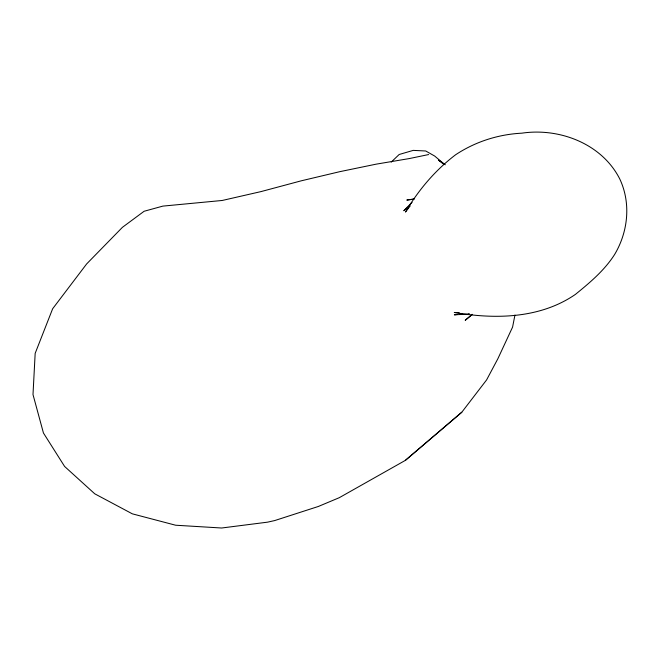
<?xml version="1.0" encoding="UTF-8"?>
<svg xmlns="http://www.w3.org/2000/svg" width="660" height="660" viewBox="0 0 660 660"><rect width="100%" height="100%" fill="white"/><g stroke="black" fill="none" stroke-linecap="round" stroke-linejoin="round"><path stroke-width="0.99" d="M514.948 315.051L512.581 327.096L497.863 358.743L486.585 379.937L461.818 412.211L405.347 460.383L339.281 497.689L318.326 506.476L274.675 520.575L267.506 522.167L221.636 528.008L175.626 525.22L132.355 513.843L94.759 493.812L64.606 466.447L43.444 433.01L33 394.564L35.17 353.347L52.651 308.748L86.633 263.95L122.438 227.312L144.127 211.258L162.871 206.11L222.247 200.467L260.997 191.598L301.257 180.815L339.892 171.649L376.117 164.167L409.225 158.581L428.678 154.547M410.256 205.829L405.487 212.033C418.489 190.039 435.212 170.222 455.623 154.754C475.34 141.694 498.234 134.376 521.829 133.171C559.606 127.578 602.011 143.798 619.798 179.041C631.15 203.206 628.13 231.866 614.6 254.512C604.411 270.46 589.966 282.571 575.438 294.376C540.16 318.689 495.066 319.489 454.278 312.46L459.327 312.848M412.071 202.298L403.788 210.755L408.449 206.794M391.19 162.121L399.168 154.498L413.226 150.381L425.725 150.983L434.684 156.049L444.675 164.488M405.347 460.383L461.818 412.211M472.238 314.325L465.209 320.298L472.288 314.465M467.528 314.605L469.301 313.615M414.612 198.841L406.799 200.071L413.68 199.213M457.273 314.474L454.352 314.837L468.435 314.061M460.202 314.111L462.148 313.863M445.277 164.785L438.512 160.132L443.338 163.977"/></g></svg>
